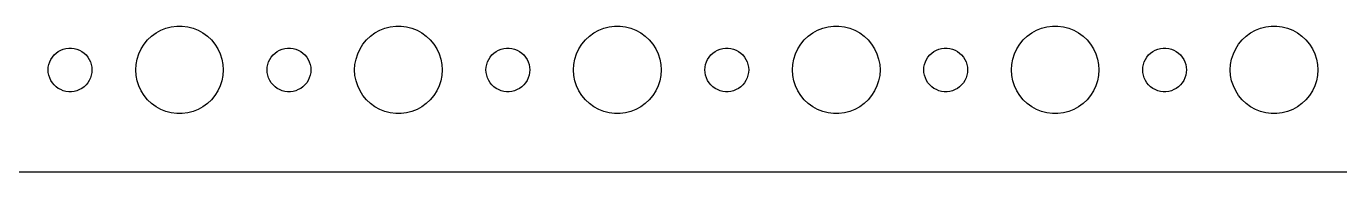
# Model space of a CAD drawing. Header units: metres. Extents: x -180 to 180, y -37 to 37.
# Drawn here: x -93 to -3, y -37 to -27 of the extents above; entities that cross this region are included whole.
import ezdxf

# ---------------------------------------------------------------- set-up
doc = ezdxf.new("R2010")
doc.units = ezdxf.units.M

msp = doc.modelspace()

# ---------------------------------------------------------------- linework, layer by layer
for p, q in [((-84.6869, -27.9464), (-84.4123, -27.6884)), ((-84.4123, -27.6884), (-84.1075, -27.467)), ((-84.1075, -27.467), (-83.7773, -27.2855)), ((-83.7773, -27.2855), (-83.427, -27.1468)), ((-83.427, -27.1468), (-83.0621, -27.0531)), ((-83.0621, -27.0531), (-82.6884, -27.0059)), ((-82.6884, -27.0059), (-82.3116, -27.0059)), ((-82.3116, -27.0059), (-81.9379, -27.0531)), ((-81.9379, -27.0531), (-81.573, -27.1468)), ((-81.573, -27.1468), (-81.2227, -27.2855)), ((-81.2227, -27.2855), (-80.8925, -27.467)), ((-80.8925, -27.467), (-80.5877, -27.6884)), ((-80.5877, -27.6884), (-80.3131, -27.9464)), ((-69.6869, -27.9464), (-69.4123, -27.6884)), ((-69.4123, -27.6884), (-69.1075, -27.467)), ((-69.1075, -27.467), (-68.7773, -27.2855)), ((-68.7773, -27.2855), (-68.427, -27.1468)), ((-68.427, -27.1468), (-68.0621, -27.0531)), ((-68.0621, -27.0531), (-67.6884, -27.0059)), ((-67.6884, -27.0059), (-67.3116, -27.0059)), ((-67.3116, -27.0059), (-66.9379, -27.0531)), ((-66.9379, -27.0531), (-66.573, -27.1468)), ((-66.573, -27.1468), (-66.2227, -27.2855)), ((-66.2227, -27.2855), (-65.8925, -27.467)), ((-65.8925, -27.467), (-65.5877, -27.6884)), ((-65.5877, -27.6884), (-65.3131, -27.9464)), ((-54.6869, -27.9464), (-54.4123, -27.6884)), ((-54.4123, -27.6884), (-54.1075, -27.467)), ((-54.1075, -27.467), (-53.7773, -27.2855)), ((-53.7773, -27.2855), (-53.427, -27.1468)), ((-53.427, -27.1468), (-53.0621, -27.0531)), ((-53.0621, -27.0531), (-52.6884, -27.0059)), ((-52.6884, -27.0059), (-52.3116, -27.0059)), ((-52.3116, -27.0059), (-51.9379, -27.0531)), ((-51.9379, -27.0531), (-51.5729, -27.1468)), ((-51.5729, -27.1468), (-51.2227, -27.2855)), ((-51.2227, -27.2855), (-50.8925, -27.467)), ((-50.8925, -27.467), (-50.5877, -27.6884)), ((-50.5877, -27.6884), (-50.3131, -27.9464)), ((-39.6869, -27.9464), (-39.4123, -27.6884)), ((-39.4123, -27.6884), (-39.1075, -27.467)), ((-39.1075, -27.467), (-38.7773, -27.2855)), ((-38.7773, -27.2855), (-38.427, -27.1468)), ((-38.427, -27.1468), (-38.0621, -27.0531)), ((-38.0621, -27.0531), (-37.6884, -27.0059)), ((-37.6884, -27.0059), (-37.3116, -27.0059)), ((-37.3116, -27.0059), (-36.9379, -27.0531)), ((-36.9379, -27.0531), (-36.5729, -27.1468)), ((-36.5729, -27.1468), (-36.2227, -27.2855)), ((-36.2227, -27.2855), (-35.8925, -27.467)), ((-35.8925, -27.467), (-35.5877, -27.6884)), ((-35.5877, -27.6884), (-35.3131, -27.9464)), ((-24.6869, -27.9464), (-24.4123, -27.6884)), ((-24.4123, -27.6884), (-24.1075, -27.467)), ((-24.1075, -27.467), (-23.7773, -27.2855)), ((-23.7773, -27.2855), (-23.427, -27.1468)), ((-23.427, -27.1468), (-23.0621, -27.0531)), ((-23.0621, -27.0531), (-22.6884, -27.0059)), ((-22.6884, -27.0059), (-22.3116, -27.0059)), ((-22.3116, -27.0059), (-21.9379, -27.0531)), ((-21.9379, -27.0531), (-21.5729, -27.1468)), ((-21.5729, -27.1468), (-21.2227, -27.2855)), ((-21.2227, -27.2855), (-20.8925, -27.467)), ((-20.8925, -27.467), (-20.5877, -27.6884)), ((-20.5877, -27.6884), (-20.3131, -27.9464)), ((-9.6869, -27.9464), (-9.41226, -27.6884)), ((-9.41226, -27.6884), (-9.10747, -27.467)), ((-9.10747, -27.467), (-8.77733, -27.2855)), ((-8.77733, -27.2855), (-8.42705, -27.1468)), ((-8.42705, -27.1468), (-8.06213, -27.0531)), ((-8.06213, -27.0531), (-7.68837, -27.0059)), ((-7.68837, -27.0059), (-7.31161, -27.0059)), ((-7.31161, -27.0059), (-6.93785, -27.0531)), ((-6.93785, -27.0531), (-6.57294, -27.1468)), ((-6.57294, -27.1468), (-6.22266, -27.2855)), ((-6.22266, -27.2855), (-5.89252, -27.467)), ((-5.89252, -27.467), (-5.58772, -27.6884)), ((-5.58772, -27.6884), (-5.31308, -27.9464)), ((-90.9561, -28.8442), (-90.8037, -28.7335)), ((-90.8037, -28.7335), (-90.6387, -28.6427)), ((-90.6387, -28.6427), (-90.4635, -28.5734)), ((-90.4635, -28.5734), (-90.2811, -28.5266)), ((-90.2811, -28.5266), (-90.0942, -28.503)), ((-90.0942, -28.503), (-89.9058, -28.503)), ((-89.9058, -28.503), (-89.7189, -28.5266)), ((-89.7189, -28.5266), (-89.5365, -28.5734)), ((-89.5365, -28.5734), (-89.3613, -28.6427)), ((-89.3613, -28.6427), (-89.1963, -28.7335)), ((-89.1963, -28.7335), (-89.0439, -28.8442)), ((-85.2893, -28.8956), (-85.1289, -28.5547)), ((-85.1289, -28.5547), (-84.927, -28.2366)), ((-84.927, -28.2366), (-84.6869, -27.9464)), ((-80.3131, -27.9464), (-80.073, -28.2366)), ((-80.073, -28.2366), (-79.8711, -28.5547)), ((-79.8711, -28.5547), (-79.7107, -28.8956)), ((-75.9561, -28.8442), (-75.8037, -28.7335)), ((-75.8037, -28.7335), (-75.6387, -28.6427)), ((-75.6387, -28.6427), (-75.4635, -28.5734)), ((-75.4635, -28.5734), (-75.2811, -28.5266)), ((-75.2811, -28.5266), (-75.0942, -28.503)), ((-75.0942, -28.503), (-74.9058, -28.503)), ((-74.9058, -28.503), (-74.7189, -28.5266)), ((-74.7189, -28.5266), (-74.5365, -28.5734)), ((-74.5365, -28.5734), (-74.3613, -28.6427)), ((-74.3613, -28.6427), (-74.1963, -28.7335)), ((-74.1963, -28.7335), (-74.0439, -28.8442)), ((-70.2893, -28.8956), (-70.1289, -28.5547)), ((-70.1289, -28.5547), (-69.927, -28.2366)), ((-69.927, -28.2366), (-69.6869, -27.9464)), ((-65.3131, -27.9464), (-65.073, -28.2366)), ((-65.073, -28.2366), (-64.8711, -28.5547)), ((-64.8711, -28.5547), (-64.7107, -28.8956)), ((-60.9561, -28.8442), (-60.8037, -28.7335)), ((-60.8037, -28.7335), (-60.6387, -28.6427)), ((-60.6387, -28.6427), (-60.4635, -28.5734)), ((-60.4635, -28.5734), (-60.2811, -28.5266)), ((-60.2811, -28.5266), (-60.0942, -28.503)), ((-60.0942, -28.503), (-59.9058, -28.503)), ((-59.9058, -28.503), (-59.7189, -28.5266)), ((-59.7189, -28.5266), (-59.5365, -28.5734)), ((-59.5365, -28.5734), (-59.3613, -28.6427)), ((-59.3613, -28.6427), (-59.1963, -28.7335)), ((-59.1963, -28.7335), (-59.0439, -28.8442)), ((-55.2893, -28.8956), (-55.1289, -28.5547)), ((-55.1289, -28.5547), (-54.927, -28.2366)), ((-54.927, -28.2366), (-54.6869, -27.9464)), ((-50.3131, -27.9464), (-50.0729, -28.2366)), ((-50.0729, -28.2366), (-49.8711, -28.5547)), ((-49.8711, -28.5547), (-49.7107, -28.8956)), ((-45.9561, -28.8442), (-45.8037, -28.7335)), ((-45.8037, -28.7335), (-45.6387, -28.6427)), ((-45.6387, -28.6427), (-45.4635, -28.5734)), ((-45.4635, -28.5734), (-45.2811, -28.5266)), ((-45.2811, -28.5266), (-45.0942, -28.503)), ((-45.0942, -28.503), (-44.9058, -28.503)), ((-44.9058, -28.503), (-44.7189, -28.5266)), ((-44.7189, -28.5266), (-44.5365, -28.5734)), ((-44.5365, -28.5734), (-44.3613, -28.6427)), ((-44.3613, -28.6427), (-44.1963, -28.7335)), ((-44.1963, -28.7335), (-44.0439, -28.8442)), ((-40.2893, -28.8956), (-40.1289, -28.5547)), ((-40.1289, -28.5547), (-39.927, -28.2366)), ((-39.927, -28.2366), (-39.6869, -27.9464)), ((-35.3131, -27.9464), (-35.0729, -28.2366)), ((-35.0729, -28.2366), (-34.8711, -28.5547)), ((-34.8711, -28.5547), (-34.7107, -28.8956)), ((-30.9561, -28.8442), (-30.8037, -28.7335)), ((-30.8037, -28.7335), (-30.6387, -28.6427)), ((-30.6387, -28.6427), (-30.4635, -28.5734)), ((-30.4635, -28.5734), (-30.2811, -28.5266)), ((-30.2811, -28.5266), (-30.0942, -28.503)), ((-30.0942, -28.503), (-29.9058, -28.503)), ((-29.9058, -28.503), (-29.7189, -28.5266)), ((-29.7189, -28.5266), (-29.5365, -28.5734)), ((-29.5365, -28.5734), (-29.3613, -28.6427)), ((-29.3613, -28.6427), (-29.1963, -28.7335)), ((-29.1963, -28.7335), (-29.0439, -28.8442)), ((-25.2893, -28.8956), (-25.1289, -28.5547)), ((-25.1289, -28.5547), (-24.927, -28.2366)), ((-24.927, -28.2366), (-24.6869, -27.9464)), ((-20.3131, -27.9464), (-20.0729, -28.2366)), ((-20.0729, -28.2366), (-19.8711, -28.5547)), ((-19.8711, -28.5547), (-19.7107, -28.8956)), ((-15.9561, -28.8442), (-15.8037, -28.7335)), ((-15.8037, -28.7335), (-15.6387, -28.6427)), ((-15.6387, -28.6427), (-15.4635, -28.5734)), ((-15.4635, -28.5734), (-15.2811, -28.5266)), ((-15.2811, -28.5266), (-15.0942, -28.503)), ((-15.0942, -28.503), (-14.9058, -28.503)), ((-14.9058, -28.503), (-14.7189, -28.5266)), ((-14.7189, -28.5266), (-14.5365, -28.5734)), ((-14.5365, -28.5734), (-14.3613, -28.6427)), ((-14.3613, -28.6427), (-14.1963, -28.7335)), ((-14.1963, -28.7335), (-14.0439, -28.8442)), ((-10.2893, -28.8956), (-10.1289, -28.5547)), ((-10.1289, -28.5547), (-9.92705, -28.2366)), ((-9.92705, -28.2366), (-9.6869, -27.9464)), ((-5.31308, -27.9464), (-5.07294, -28.2366)), ((-5.07294, -28.2366), (-4.87108, -28.5547)), ((-4.87108, -28.5547), (-4.71066, -28.8956)), ((-91.4882, -29.812), (-91.4529, -29.627)), ((-91.4529, -29.627), (-91.3947, -29.4478)), ((-91.3947, -29.4478), (-91.3145, -29.2774)), ((-91.3145, -29.2774), (-91.2135, -29.1183)), ((-91.2135, -29.1183), (-91.0934, -28.9732)), ((-91.0934, -28.9732), (-90.9561, -28.8442)), ((-89.0439, -28.8442), (-88.9065, -28.9732)), ((-88.9065, -28.9732), (-88.7865, -29.1183)), ((-88.7865, -29.1183), (-88.6855, -29.2774)), ((-88.6855, -29.2774), (-88.6053, -29.4478)), ((-88.6053, -29.4478), (-88.5471, -29.627)), ((-88.5471, -29.627), (-88.5118, -29.812)), ((-85.5, -30), (-85.4763, -29.624)), ((-85.4763, -29.624), (-85.4057, -29.2539)), ((-85.4057, -29.2539), (-85.2893, -28.8956)), ((-79.7107, -28.8956), (-79.5943, -29.2539)), ((-79.5943, -29.2539), (-79.5237, -29.624)), ((-79.5237, -29.624), (-79.5, -30)), ((-76.4882, -29.812), (-76.4529, -29.627)), ((-76.4529, -29.627), (-76.3947, -29.4478)), ((-76.3947, -29.4478), (-76.3145, -29.2774)), ((-76.3145, -29.2774), (-76.2135, -29.1183)), ((-76.2135, -29.1183), (-76.0934, -28.9732)), ((-76.0934, -28.9732), (-75.9561, -28.8442)), ((-74.0439, -28.8442), (-73.9065, -28.9732)), ((-73.9065, -28.9732), (-73.7865, -29.1183)), ((-73.7865, -29.1183), (-73.6855, -29.2774)), ((-73.6855, -29.2774), (-73.6053, -29.4478)), ((-73.6053, -29.4478), (-73.5471, -29.627)), ((-73.5471, -29.627), (-73.5118, -29.812)), ((-70.5, -30), (-70.4763, -29.624)), ((-70.4763, -29.624), (-70.4057, -29.2539)), ((-70.4057, -29.2539), (-70.2893, -28.8956)), ((-64.7107, -28.8956), (-64.5943, -29.2539)), ((-64.5943, -29.2539), (-64.5237, -29.624)), ((-64.5237, -29.624), (-64.5, -30)), ((-61.4882, -29.812), (-61.4529, -29.627)), ((-61.4529, -29.627), (-61.3947, -29.4478)), ((-61.3947, -29.4478), (-61.3145, -29.2774)), ((-61.3145, -29.2774), (-61.2135, -29.1183)), ((-61.2135, -29.1183), (-61.0934, -28.9732)), ((-61.0934, -28.9732), (-60.9561, -28.8442)), ((-59.0439, -28.8442), (-58.9065, -28.9732)), ((-58.9065, -28.9732), (-58.7865, -29.1183)), ((-58.7865, -29.1183), (-58.6855, -29.2774)), ((-58.6855, -29.2774), (-58.6053, -29.4478)), ((-58.6053, -29.4478), (-58.5471, -29.627)), ((-58.5471, -29.627), (-58.5118, -29.812)), ((-55.5, -30), (-55.4763, -29.624)), ((-55.4763, -29.624), (-55.4057, -29.2539)), ((-55.4057, -29.2539), (-55.2893, -28.8956)), ((-49.7107, -28.8956), (-49.5942, -29.2539)), ((-49.5942, -29.2539), (-49.5237, -29.624)), ((-49.5237, -29.624), (-49.5, -30)), ((-46.4882, -29.812), (-46.4529, -29.627)), ((-46.4529, -29.627), (-46.3947, -29.4478)), ((-46.3947, -29.4478), (-46.3145, -29.2774)), ((-46.3145, -29.2774), (-46.2135, -29.1183)), ((-46.2135, -29.1183), (-46.0934, -28.9732)), ((-46.0934, -28.9732), (-45.9561, -28.8442)), ((-44.0439, -28.8442), (-43.9065, -28.9732)), ((-43.9065, -28.9732), (-43.7865, -29.1183)), ((-43.7865, -29.1183), (-43.6855, -29.2774)), ((-43.6855, -29.2774), (-43.6053, -29.4478)), ((-43.6053, -29.4478), (-43.5471, -29.627)), ((-43.5471, -29.627), (-43.5118, -29.812)), ((-40.5, -30), (-40.4763, -29.624)), ((-40.4763, -29.624), (-40.4057, -29.2539)), ((-40.4057, -29.2539), (-40.2893, -28.8956)), ((-34.7107, -28.8956), (-34.5942, -29.2539)), ((-34.5942, -29.2539), (-34.5237, -29.624)), ((-34.5237, -29.624), (-34.5, -30)), ((-31.4882, -29.812), (-31.4529, -29.627)), ((-31.4529, -29.627), (-31.3947, -29.4478)), ((-31.3947, -29.4478), (-31.3145, -29.2774)), ((-31.3145, -29.2774), (-31.2135, -29.1183)), ((-31.2135, -29.1183), (-31.0934, -28.9732)), ((-31.0934, -28.9732), (-30.9561, -28.8442)), ((-29.0439, -28.8442), (-28.9065, -28.9732)), ((-28.9065, -28.9732), (-28.7865, -29.1183)), ((-28.7865, -29.1183), (-28.6855, -29.2774)), ((-28.6855, -29.2774), (-28.6053, -29.4478)), ((-28.6053, -29.4478), (-28.5471, -29.627)), ((-28.5471, -29.627), (-28.5118, -29.812)), ((-25.5, -30), (-25.4763, -29.624)), ((-25.4763, -29.624), (-25.4057, -29.2539)), ((-25.4057, -29.2539), (-25.2893, -28.8956)), ((-19.7107, -28.8956), (-19.5942, -29.2539)), ((-19.5942, -29.2539), (-19.5237, -29.624)), ((-19.5237, -29.624), (-19.5, -30)), ((-16.4882, -29.812), (-16.4529, -29.627)), ((-16.4529, -29.627), (-16.3947, -29.4478)), ((-16.3947, -29.4478), (-16.3145, -29.2774)), ((-16.3145, -29.2774), (-16.2135, -29.1183)), ((-16.2135, -29.1183), (-16.0934, -28.9732)), ((-16.0934, -28.9732), (-15.9561, -28.8442)), ((-14.0439, -28.8442), (-13.9065, -28.9732)), ((-13.9065, -28.9732), (-13.7865, -29.1183)), ((-13.7865, -29.1183), (-13.6855, -29.2774)), ((-13.6855, -29.2774), (-13.6053, -29.4478)), ((-13.6053, -29.4478), (-13.5471, -29.627)), ((-13.5471, -29.627), (-13.5118, -29.812)), ((-10.5, -30), (-10.4763, -29.624)), ((-10.4763, -29.624), (-10.4057, -29.2539)), ((-10.4057, -29.2539), (-10.2893, -28.8956)), ((-4.71066, -28.8956), (-4.59424, -29.2539)), ((-4.59424, -29.2539), (-4.52365, -29.624)), ((-4.52365, -29.624), (-4.5, -30)), ((-91.5, -30), (-91.4882, -29.812)), ((-91.4882, -30.188), (-91.5, -30)), ((-91.4529, -30.373), (-91.4882, -30.188)), ((-91.3947, -30.5522), (-91.4529, -30.373)), ((-91.3145, -30.7226), (-91.3947, -30.5522)), ((-88.6053, -30.5522), (-88.6855, -30.7226)), ((-88.5471, -30.373), (-88.6053, -30.5522)), ((-88.5118, -30.188), (-88.5471, -30.373)), ((-88.5118, -29.812), (-88.5, -30)), ((-88.5, -30), (-88.5118, -30.188)), ((-85.4763, -30.376), (-85.5, -30)), ((-85.4057, -30.7461), (-85.4763, -30.376)), ((-79.5237, -30.376), (-79.5943, -30.7461)), ((-79.5, -30), (-79.5237, -30.376)), ((-76.5, -30), (-76.4882, -29.812)), ((-76.4882, -30.188), (-76.5, -30)), ((-76.4529, -30.373), (-76.4882, -30.188)), ((-76.3947, -30.5522), (-76.4529, -30.373)), ((-76.3145, -30.7226), (-76.3947, -30.5522)), ((-73.6053, -30.5522), (-73.6855, -30.7226)), ((-73.5471, -30.373), (-73.6053, -30.5522)), ((-73.5118, -30.188), (-73.5471, -30.373)), ((-73.5118, -29.812), (-73.5, -30)), ((-73.5, -30), (-73.5118, -30.188)), ((-70.4763, -30.376), (-70.5, -30)), ((-70.4057, -30.7461), (-70.4763, -30.376)), ((-64.5237, -30.376), (-64.5943, -30.7461)), ((-64.5, -30), (-64.5237, -30.376)), ((-61.5, -30), (-61.4882, -29.812)), ((-61.4882, -30.188), (-61.5, -30)), ((-61.4529, -30.373), (-61.4882, -30.188)), ((-61.3947, -30.5522), (-61.4529, -30.373)), ((-61.3145, -30.7226), (-61.3947, -30.5522)), ((-58.6053, -30.5522), (-58.6855, -30.7226)), ((-58.5471, -30.373), (-58.6053, -30.5522)), ((-58.5118, -30.188), (-58.5471, -30.373)), ((-58.5118, -29.812), (-58.5, -30)), ((-58.5, -30), (-58.5118, -30.188)), ((-55.4763, -30.376), (-55.5, -30)), ((-55.4057, -30.7461), (-55.4763, -30.376)), ((-49.5237, -30.376), (-49.5942, -30.7461)), ((-49.5, -30), (-49.5237, -30.376)), ((-46.5, -30), (-46.4882, -29.812)), ((-46.4882, -30.188), (-46.5, -30)), ((-46.4529, -30.373), (-46.4882, -30.188)), ((-46.3947, -30.5522), (-46.4529, -30.373)), ((-46.3145, -30.7226), (-46.3947, -30.5522)), ((-43.6053, -30.5522), (-43.6855, -30.7226)), ((-43.5471, -30.373), (-43.6053, -30.5522)), ((-43.5118, -30.188), (-43.5471, -30.373)), ((-43.5118, -29.812), (-43.5, -30)), ((-43.5, -30), (-43.5118, -30.188)), ((-40.4763, -30.376), (-40.5, -30)), ((-40.4057, -30.7461), (-40.4763, -30.376)), ((-34.5237, -30.376), (-34.5942, -30.7461)), ((-34.5, -30), (-34.5237, -30.376)), ((-31.5, -30), (-31.4882, -29.812)), ((-31.4882, -30.188), (-31.5, -30)), ((-31.4529, -30.373), (-31.4882, -30.188)), ((-31.3947, -30.5522), (-31.4529, -30.373)), ((-31.3145, -30.7226), (-31.3947, -30.5522)), ((-28.6053, -30.5522), (-28.6855, -30.7226)), ((-28.5471, -30.373), (-28.6053, -30.5522)), ((-28.5118, -30.188), (-28.5471, -30.373)), ((-28.5118, -29.812), (-28.5, -30)), ((-28.5, -30), (-28.5118, -30.188)), ((-25.4763, -30.376), (-25.5, -30)), ((-25.4057, -30.7461), (-25.4763, -30.376)), ((-19.5237, -30.376), (-19.5942, -30.7461)), ((-19.5, -30), (-19.5237, -30.376)), ((-16.5, -30), (-16.4882, -29.812)), ((-16.4882, -30.188), (-16.5, -30)), ((-16.4529, -30.373), (-16.4882, -30.188)), ((-16.3947, -30.5522), (-16.4529, -30.373)), ((-16.3145, -30.7226), (-16.3947, -30.5522)), ((-13.6053, -30.5522), (-13.6855, -30.7226)), ((-13.5471, -30.373), (-13.6053, -30.5522)), ((-13.5118, -30.188), (-13.5471, -30.373)), ((-13.5118, -29.812), (-13.5, -30)), ((-13.5, -30), (-13.5118, -30.188)), ((-10.4763, -30.376), (-10.5, -30)), ((-10.4057, -30.7461), (-10.4763, -30.376)), ((-4.52365, -30.376), (-4.59424, -30.7461)), ((-4.5, -30), (-4.52365, -30.376)), ((-91.2135, -30.8817), (-91.3145, -30.7226)), ((-91.0934, -31.0268), (-91.2135, -30.8817)), ((-90.9561, -31.1558), (-91.0934, -31.0268)), ((-90.8037, -31.2665), (-90.9561, -31.1558)), ((-90.6387, -31.3572), (-90.8037, -31.2665)), ((-90.4635, -31.4266), (-90.6387, -31.3572)), ((-90.2811, -31.4734), (-90.4635, -31.4266)), ((-90.0942, -31.497), (-90.2811, -31.4734)), ((-89.9058, -31.497), (-90.0942, -31.497)), ((-89.7189, -31.4734), (-89.9058, -31.497)), ((-89.5365, -31.4266), (-89.7189, -31.4734)), ((-89.3613, -31.3572), (-89.5365, -31.4266)), ((-89.1963, -31.2665), (-89.3613, -31.3572)), ((-89.0439, -31.1558), (-89.1963, -31.2665)), ((-88.9065, -31.0268), (-89.0439, -31.1558)), ((-88.7865, -30.8817), (-88.9065, -31.0268)), ((-88.6855, -30.7226), (-88.7865, -30.8817)), ((-85.2893, -31.1044), (-85.4057, -30.7461)), ((-85.1289, -31.4453), (-85.2893, -31.1044)), ((-84.927, -31.7634), (-85.1289, -31.4453)), ((-79.8711, -31.4453), (-80.073, -31.7634)), ((-79.7107, -31.1044), (-79.8711, -31.4453)), ((-79.5943, -30.7461), (-79.7107, -31.1044)), ((-76.2135, -30.8817), (-76.3145, -30.7226)), ((-76.0934, -31.0268), (-76.2135, -30.8817)), ((-75.9561, -31.1558), (-76.0934, -31.0268)), ((-75.8037, -31.2665), (-75.9561, -31.1558)), ((-75.6387, -31.3572), (-75.8037, -31.2665)), ((-75.4635, -31.4266), (-75.6387, -31.3572)), ((-75.2811, -31.4734), (-75.4635, -31.4266)), ((-75.0942, -31.497), (-75.2811, -31.4734)), ((-74.9058, -31.497), (-75.0942, -31.497)), ((-74.7189, -31.4734), (-74.9058, -31.497)), ((-74.5365, -31.4266), (-74.7189, -31.4734)), ((-74.3613, -31.3572), (-74.5365, -31.4266)), ((-74.1963, -31.2665), (-74.3613, -31.3572)), ((-74.0439, -31.1558), (-74.1963, -31.2665)), ((-73.9065, -31.0268), (-74.0439, -31.1558)), ((-73.7865, -30.8817), (-73.9065, -31.0268)), ((-73.6855, -30.7226), (-73.7865, -30.8817)), ((-70.2893, -31.1044), (-70.4057, -30.7461)), ((-70.1289, -31.4453), (-70.2893, -31.1044)), ((-69.927, -31.7634), (-70.1289, -31.4453)), ((-64.8711, -31.4453), (-65.073, -31.7634)), ((-64.7107, -31.1044), (-64.8711, -31.4453)), ((-64.5943, -30.7461), (-64.7107, -31.1044)), ((-61.2135, -30.8817), (-61.3145, -30.7226)), ((-61.0934, -31.0268), (-61.2135, -30.8817)), ((-60.9561, -31.1558), (-61.0934, -31.0268)), ((-60.8037, -31.2665), (-60.9561, -31.1558)), ((-60.6387, -31.3572), (-60.8037, -31.2665)), ((-60.4635, -31.4266), (-60.6387, -31.3572)), ((-60.2811, -31.4734), (-60.4635, -31.4266)), ((-60.0942, -31.497), (-60.2811, -31.4734)), ((-59.9058, -31.497), (-60.0942, -31.497)), ((-59.7189, -31.4734), (-59.9058, -31.497)), ((-59.5365, -31.4266), (-59.7189, -31.4734)), ((-59.3613, -31.3572), (-59.5365, -31.4266)), ((-59.1963, -31.2665), (-59.3613, -31.3572)), ((-59.0439, -31.1558), (-59.1963, -31.2665)), ((-58.9065, -31.0268), (-59.0439, -31.1558)), ((-58.7865, -30.8817), (-58.9065, -31.0268)), ((-58.6855, -30.7226), (-58.7865, -30.8817)), ((-55.2893, -31.1044), (-55.4057, -30.7461)), ((-55.1289, -31.4453), (-55.2893, -31.1044)), ((-54.927, -31.7634), (-55.1289, -31.4453)), ((-49.8711, -31.4453), (-50.0729, -31.7634)), ((-49.7107, -31.1044), (-49.8711, -31.4453)), ((-49.5942, -30.7461), (-49.7107, -31.1044)), ((-46.2135, -30.8817), (-46.3145, -30.7226)), ((-46.0934, -31.0268), (-46.2135, -30.8817)), ((-45.9561, -31.1558), (-46.0934, -31.0268)), ((-45.8037, -31.2665), (-45.9561, -31.1558)), ((-45.6387, -31.3572), (-45.8037, -31.2665)), ((-45.4635, -31.4266), (-45.6387, -31.3572)), ((-45.2811, -31.4734), (-45.4635, -31.4266)), ((-45.0942, -31.497), (-45.2811, -31.4734)), ((-44.9058, -31.497), (-45.0942, -31.497)), ((-44.7189, -31.4734), (-44.9058, -31.497)), ((-44.5365, -31.4266), (-44.7189, -31.4734)), ((-44.3613, -31.3572), (-44.5365, -31.4266)), ((-44.1963, -31.2665), (-44.3613, -31.3572)), ((-44.0439, -31.1558), (-44.1963, -31.2665)), ((-43.9065, -31.0268), (-44.0439, -31.1558)), ((-43.7865, -30.8817), (-43.9065, -31.0268)), ((-43.6855, -30.7226), (-43.7865, -30.8817)), ((-40.2893, -31.1044), (-40.4057, -30.7461)), ((-40.1289, -31.4453), (-40.2893, -31.1044)), ((-39.927, -31.7634), (-40.1289, -31.4453)), ((-34.8711, -31.4453), (-35.0729, -31.7634)), ((-34.7107, -31.1044), (-34.8711, -31.4453)), ((-34.5942, -30.7461), (-34.7107, -31.1044)), ((-31.2135, -30.8817), (-31.3145, -30.7226)), ((-31.0934, -31.0268), (-31.2135, -30.8817)), ((-30.9561, -31.1558), (-31.0934, -31.0268)), ((-30.8037, -31.2665), (-30.9561, -31.1558)), ((-30.6387, -31.3572), (-30.8037, -31.2665)), ((-30.4635, -31.4266), (-30.6387, -31.3572)), ((-30.2811, -31.4734), (-30.4635, -31.4266)), ((-30.0942, -31.497), (-30.2811, -31.4734)), ((-29.9058, -31.497), (-30.0942, -31.497)), ((-29.7189, -31.4734), (-29.9058, -31.497)), ((-29.5365, -31.4266), (-29.7189, -31.4734)), ((-29.3613, -31.3572), (-29.5365, -31.4266)), ((-29.1963, -31.2665), (-29.3613, -31.3572)), ((-29.0439, -31.1558), (-29.1963, -31.2665)), ((-28.9065, -31.0268), (-29.0439, -31.1558)), ((-28.7865, -30.8817), (-28.9065, -31.0268)), ((-28.6855, -30.7226), (-28.7865, -30.8817)), ((-25.2893, -31.1044), (-25.4057, -30.7461)), ((-25.1289, -31.4453), (-25.2893, -31.1044)), ((-24.927, -31.7634), (-25.1289, -31.4453)), ((-19.8711, -31.4453), (-20.0729, -31.7634)), ((-19.7107, -31.1044), (-19.8711, -31.4453)), ((-19.5942, -30.7461), (-19.7107, -31.1044)), ((-16.2135, -30.8817), (-16.3145, -30.7226)), ((-16.0934, -31.0268), (-16.2135, -30.8817)), ((-15.9561, -31.1558), (-16.0934, -31.0268)), ((-15.8037, -31.2665), (-15.9561, -31.1558)), ((-15.6387, -31.3572), (-15.8037, -31.2665)), ((-15.4635, -31.4266), (-15.6387, -31.3572)), ((-15.2811, -31.4734), (-15.4635, -31.4266)), ((-15.0942, -31.497), (-15.2811, -31.4734)), ((-14.9058, -31.497), (-15.0942, -31.497)), ((-14.7189, -31.4734), (-14.9058, -31.497)), ((-14.5365, -31.4266), (-14.7189, -31.4734)), ((-14.3613, -31.3572), (-14.5365, -31.4266)), ((-14.1963, -31.2665), (-14.3613, -31.3572)), ((-14.0439, -31.1558), (-14.1963, -31.2665)), ((-13.9065, -31.0268), (-14.0439, -31.1558)), ((-13.7865, -30.8817), (-13.9065, -31.0268)), ((-13.6855, -30.7226), (-13.7865, -30.8817)), ((-10.2893, -31.1044), (-10.4057, -30.7461)), ((-10.1289, -31.4453), (-10.2893, -31.1044)), ((-9.92705, -31.7634), (-10.1289, -31.4453)), ((-4.87108, -31.4453), (-5.07294, -31.7634)), ((-4.71066, -31.1044), (-4.87108, -31.4453)), ((-4.59424, -30.7461), (-4.71066, -31.1044)), ((-84.6869, -32.0536), (-84.927, -31.7634)), ((-84.4123, -32.3115), (-84.6869, -32.0536)), ((-84.1075, -32.533), (-84.4123, -32.3115)), ((-80.5877, -32.3115), (-80.8925, -32.533)), ((-80.3131, -32.0536), (-80.5877, -32.3115)), ((-80.073, -31.7634), (-80.3131, -32.0536)), ((-69.6869, -32.0536), (-69.927, -31.7634)), ((-69.4123, -32.3115), (-69.6869, -32.0536)), ((-69.1075, -32.533), (-69.4123, -32.3115)), ((-65.5877, -32.3115), (-65.8925, -32.533)), ((-65.3131, -32.0536), (-65.5877, -32.3115)), ((-65.073, -31.7634), (-65.3131, -32.0536)), ((-54.6869, -32.0536), (-54.927, -31.7634)), ((-54.4123, -32.3115), (-54.6869, -32.0536)), ((-54.1075, -32.533), (-54.4123, -32.3115)), ((-50.5877, -32.3115), (-50.8925, -32.533)), ((-50.3131, -32.0536), (-50.5877, -32.3115)), ((-50.0729, -31.7634), (-50.3131, -32.0536)), ((-39.6869, -32.0536), (-39.927, -31.7634)), ((-39.4123, -32.3115), (-39.6869, -32.0536)), ((-39.1075, -32.533), (-39.4123, -32.3115)), ((-35.5877, -32.3115), (-35.8925, -32.533)), ((-35.3131, -32.0536), (-35.5877, -32.3115)), ((-35.0729, -31.7634), (-35.3131, -32.0536)), ((-24.6869, -32.0536), (-24.927, -31.7634)), ((-24.4123, -32.3115), (-24.6869, -32.0536)), ((-24.1075, -32.533), (-24.4123, -32.3115)), ((-20.5877, -32.3115), (-20.8925, -32.533)), ((-20.3131, -32.0536), (-20.5877, -32.3115)), ((-20.0729, -31.7634), (-20.3131, -32.0536)), ((-9.6869, -32.0536), (-9.92705, -31.7634)), ((-9.41226, -32.3115), (-9.6869, -32.0536)), ((-9.10747, -32.533), (-9.41226, -32.3115)), ((-5.58772, -32.3115), (-5.89252, -32.533)), ((-5.31308, -32.0536), (-5.58772, -32.3115)), ((-5.07294, -31.7634), (-5.31308, -32.0536)), ((-83.7773, -32.7145), (-84.1075, -32.533)), ((-83.427, -32.8532), (-83.7773, -32.7145)), ((-83.0621, -32.9469), (-83.427, -32.8532)), ((-82.6884, -32.9941), (-83.0621, -32.9469)), ((-82.3116, -32.9941), (-82.6884, -32.9941)), ((-81.9379, -32.9469), (-82.3116, -32.9941)), ((-81.573, -32.8532), (-81.9379, -32.9469)), ((-81.2227, -32.7145), (-81.573, -32.8532)), ((-80.8925, -32.533), (-81.2227, -32.7145)), ((-68.7773, -32.7145), (-69.1075, -32.533)), ((-68.427, -32.8532), (-68.7773, -32.7145)), ((-68.0621, -32.9469), (-68.427, -32.8532)), ((-67.6884, -32.9941), (-68.0621, -32.9469)), ((-67.3116, -32.9941), (-67.6884, -32.9941)), ((-66.9379, -32.9469), (-67.3116, -32.9941)), ((-66.573, -32.8532), (-66.9379, -32.9469)), ((-66.2227, -32.7145), (-66.573, -32.8532)), ((-65.8925, -32.533), (-66.2227, -32.7145)), ((-53.7773, -32.7145), (-54.1075, -32.533)), ((-53.427, -32.8532), (-53.7773, -32.7145)), ((-53.0621, -32.9469), (-53.427, -32.8532)), ((-52.6884, -32.9941), (-53.0621, -32.9469)), ((-52.3116, -32.9941), (-52.6884, -32.9941)), ((-51.9379, -32.9469), (-52.3116, -32.9941)), ((-51.5729, -32.8532), (-51.9379, -32.9469)), ((-51.2227, -32.7145), (-51.5729, -32.8532)), ((-50.8925, -32.533), (-51.2227, -32.7145)), ((-38.7773, -32.7145), (-39.1075, -32.533)), ((-38.427, -32.8532), (-38.7773, -32.7145)), ((-38.0621, -32.9469), (-38.427, -32.8532)), ((-37.6884, -32.9941), (-38.0621, -32.9469)), ((-37.3116, -32.9941), (-37.6884, -32.9941)), ((-36.9379, -32.9469), (-37.3116, -32.9941)), ((-36.5729, -32.8532), (-36.9379, -32.9469)), ((-36.2227, -32.7145), (-36.5729, -32.8532)), ((-35.8925, -32.533), (-36.2227, -32.7145)), ((-23.7773, -32.7145), (-24.1075, -32.533)), ((-23.427, -32.8532), (-23.7773, -32.7145)), ((-23.0621, -32.9469), (-23.427, -32.8532)), ((-22.6884, -32.9941), (-23.0621, -32.9469)), ((-22.3116, -32.9941), (-22.6884, -32.9941)), ((-21.9379, -32.9469), (-22.3116, -32.9941)), ((-21.5729, -32.8532), (-21.9379, -32.9469)), ((-21.2227, -32.7145), (-21.5729, -32.8532)), ((-20.8925, -32.533), (-21.2227, -32.7145)), ((-8.77733, -32.7145), (-9.10747, -32.533)), ((-8.42705, -32.8532), (-8.77733, -32.7145)), ((-8.06213, -32.9469), (-8.42705, -32.8532)), ((-7.68837, -32.9941), (-8.06213, -32.9469)), ((-7.31161, -32.9941), (-7.68837, -32.9941)), ((-6.93785, -32.9469), (-7.31161, -32.9941)), ((-6.57294, -32.8532), (-6.93785, -32.9469)), ((-6.22266, -32.7145), (-6.57294, -32.8532)), ((-5.89252, -32.533), (-6.22266, -32.7145)), ((-174.814, -36.9901), (174.814, -36.9901))]:
    msp.add_line(p, q)

doc.saveas('drawing.dxf')
